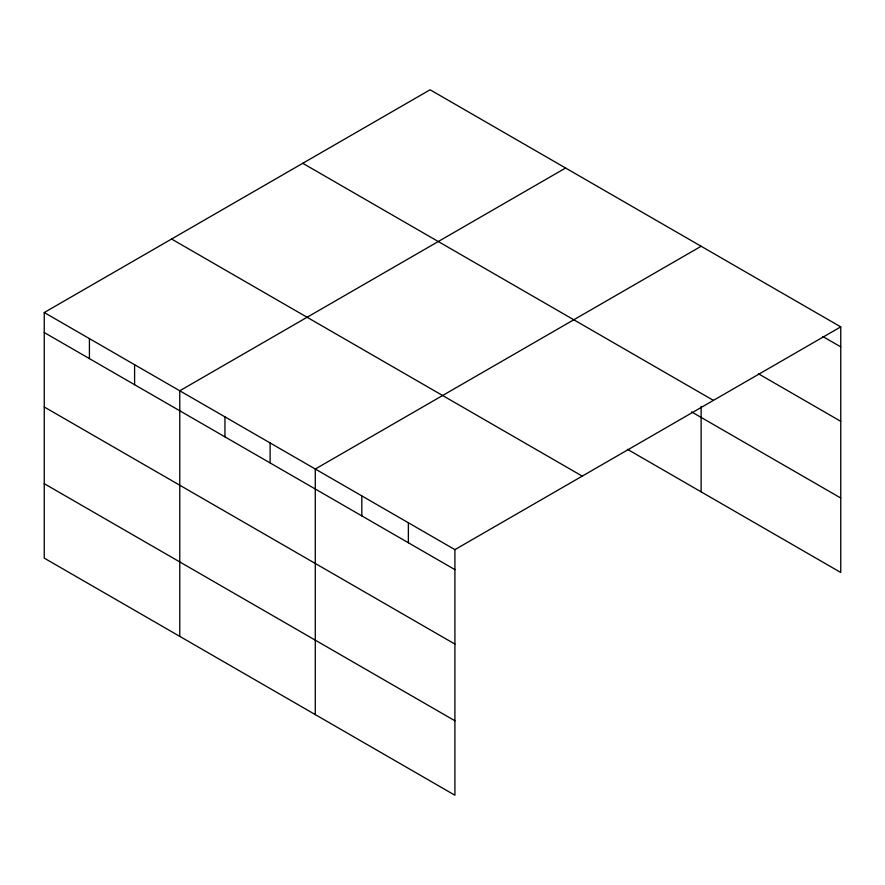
<?xml version="1.0" encoding="UTF-8"?>
<svg xmlns="http://www.w3.org/2000/svg" width="885" height="885" viewBox="0 0 885 885"><rect width="100%" height="100%" fill="white"/><g stroke="black" fill="none" stroke-linecap="round" stroke-linejoin="round"><path stroke-width="1.33" d="M627.421 449.292L840.75 572.462L840.75 326.875L430.088 89.783L44.25 312.538L44.25 558.125L454.912 795.217L454.912 549.64L44.25 312.538M565.603 168.017L179.766 390.783L179.766 636.37M701.13 246.262L315.281 469.028L315.281 714.604M454.912 549.64L840.75 326.875M822.851 336.532L840.75 346.865M758.412 373.769L840.75 421.315M302.758 163.294L713.421 400.385M691.616 411.912L840.75 498.012M171.579 239.027L582.242 476.119M44.25 332.539L454.912 569.63M44.25 406.978L454.912 644.081M44.25 483.686L454.912 720.777M701.13 406.447L701.13 491.85M408.372 522.769L408.372 542.759M361.821 495.899L361.821 515.889M270.113 442.942L270.113 462.944M224.945 416.868L224.945 436.858M134.597 364.709L134.597 384.698M89.418 338.623L89.418 358.624"/></g></svg>
